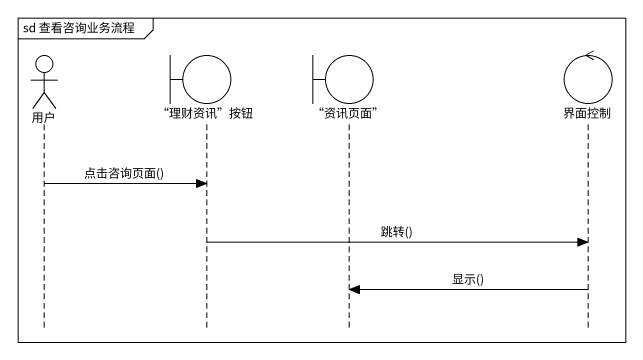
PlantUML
@startuml
mainframe sd 查看咨询业务流程
hide footbox
actor 用户
boundary "“理财资讯”按钮" as 理财资讯_按钮
boundary "“资讯页面”" as 资讯页面
control 界面控制

用户 -> 理财资讯_按钮 : 点击咨询页面()
理财资讯_按钮 -> 界面控制 : 跳转()
界面控制 -> 资讯页面 : 显示()
@enduml
